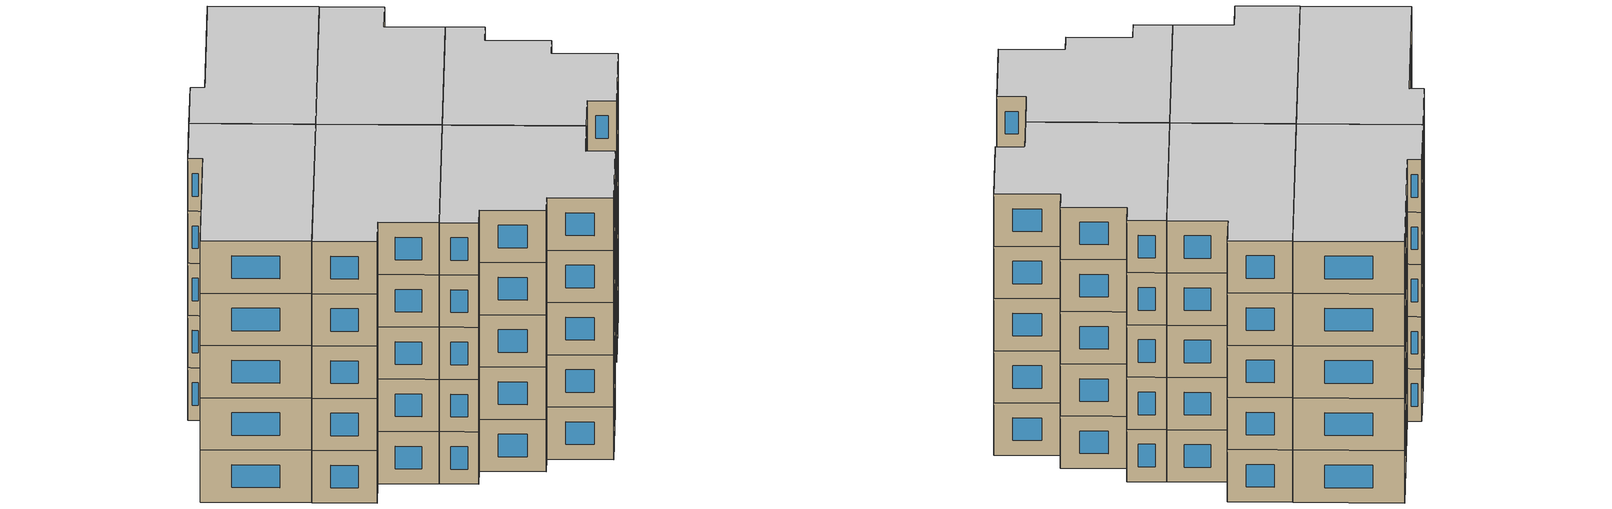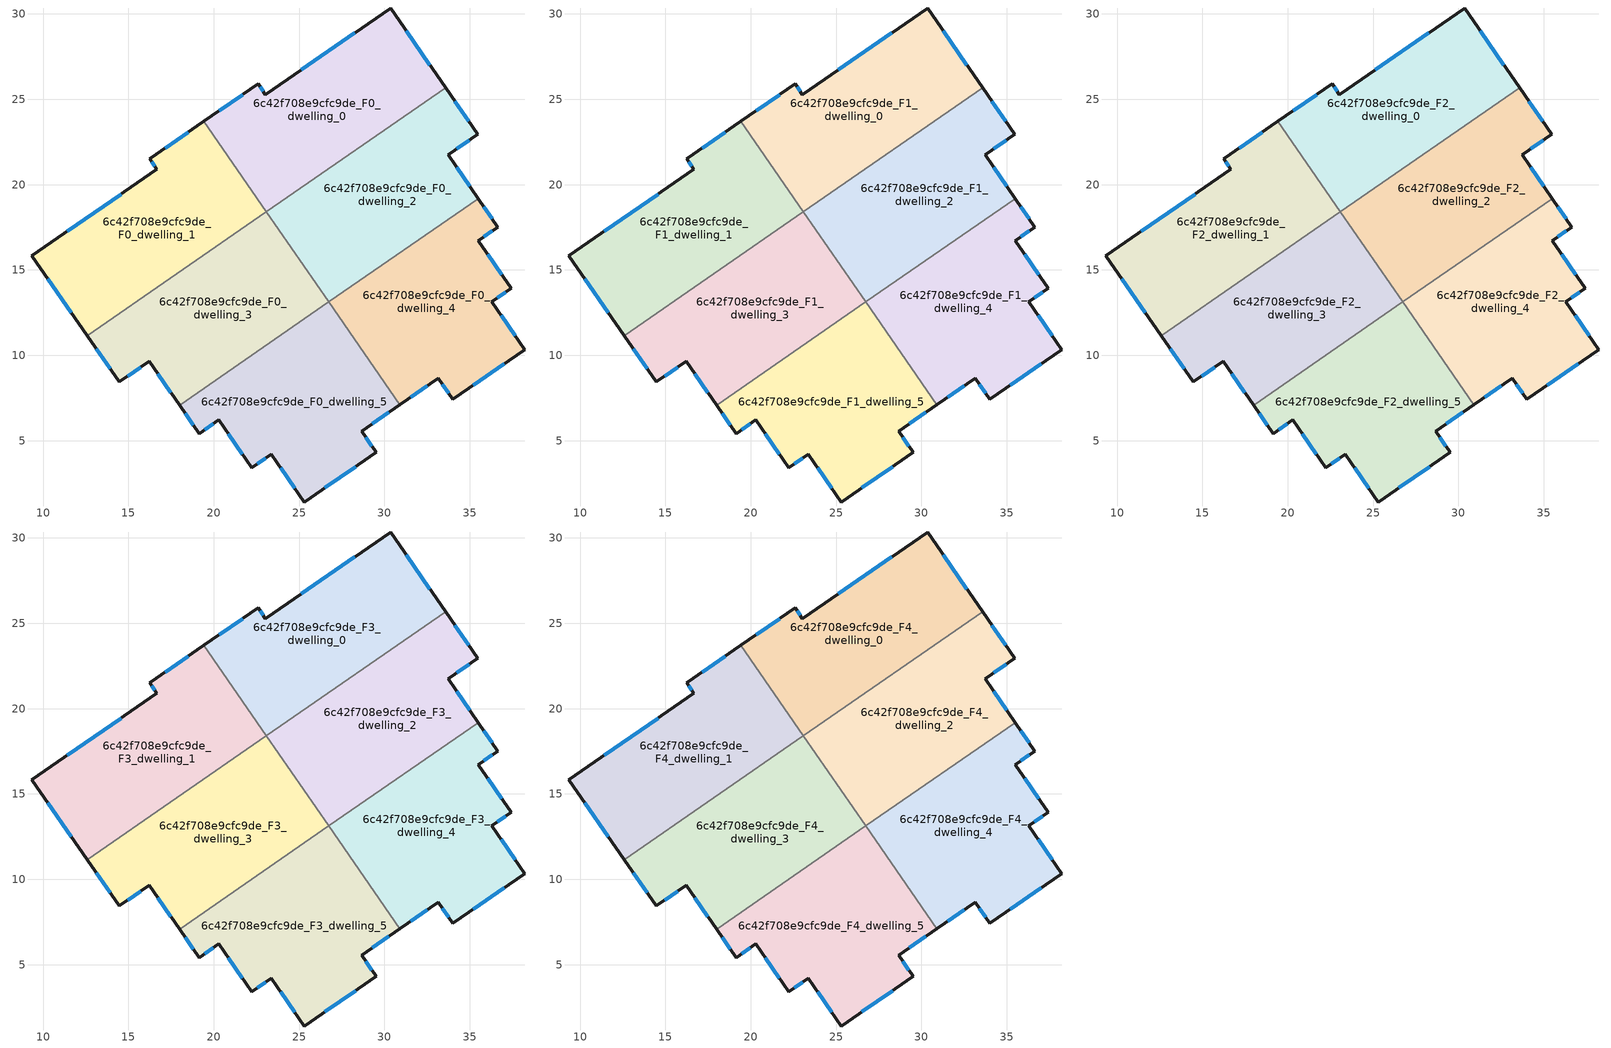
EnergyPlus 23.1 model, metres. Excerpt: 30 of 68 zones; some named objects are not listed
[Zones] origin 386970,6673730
6c42f708e9cfc9de_F0_dwelling_0
 floor ground (EU_floor_Construction): 30.35,30.34 33.59,25.67 23.08,18.41 19.42,23.7 22.59,25.89 23.02,25.28 z0
 wall outside (EU_wall_Construction): 33.59,25.67 30.35,30.34 23.02,25.28 22.59,25.89 19.42,23.7 z0:3
 wall to 6c42f708e9cfc9de_F0_dwelling_1 (EU_wall_Construction): 19.42,23.7 23.08,18.41 z0:3
 wall to 6c42f708e9cfc9de_F0_dwelling_2 (EU_wall_Construction): 23.09,18.42 33.59,25.67 z0:3
 window (EU_Window_Construction): 32.66,27 31.28,29.01 / 21.69,25.27 20.33,24.33 / 22.9,25.45 22.72,25.72 / 28.26,28.9 25.12,26.72 z0.86:2.14
6c42f708e9cfc9de_F0_dwelling_1
 floor ground (EU_floor_Construction): 19.42,23.7 23.08,18.41 12.59,11.16 9.34,15.82 16.67,20.89 16.24,21.51 z0
 wall outside (EU_wall_Construction): 19.42,23.7 16.24,21.51 16.67,20.89 9.34,15.82 12.59,11.16 z0:3
 wall to 6c42f708e9cfc9de_F0_dwelling_3 (EU_wall_Construction): 12.59,11.16 23.08,18.41 z0:3
 window (EU_Window_Construction): 14.58,19.44 11.43,17.27 / 16.37,21.33 16.55,21.07 / 18.52,23.08 17.15,22.13 / 10.27,14.49 11.66,12.49 z0.86:2.14
6c42f708e9cfc9de_F0_dwelling_2
 floor ground (EU_floor_Construction): 33.59,25.67 35.47,22.95 33.72,21.74 35.5,19.17 26.75,13.12 23.09,18.42 z0
 wall outside (EU_wall_Construction): 35.5,19.17 33.72,21.74 35.47,22.95 33.59,25.67 z0:3
 wall to 6c42f708e9cfc9de_F0_dwelling_4 (EU_wall_Construction): 26.75,13.12 35.5,19.17 z0:3
 wall to 6c42f708e9cfc9de_F0_dwelling_3 (EU_wall_Construction): 23.09,18.42 26.75,13.12 z0:3
 window (EU_Window_Construction): 34.22,22.09 34.97,22.6 / 34.99,19.91 34.23,21.01 / 34.93,23.72 34.12,24.89 z0.86:2.14
6c42f708e9cfc9de_F0_dwelling_3
 floor ground (EU_floor_Construction): 23.09,18.42 26.75,13.12 18,7.08 16.22,9.65 14.48,8.44 12.59,11.16 z0
 wall outside (EU_wall_Construction): 12.59,11.16 14.48,8.44 16.22,9.65 18,7.08 z0:3
 wall to 6c42f708e9cfc9de_F0_dwelling_5 (EU_wall_Construction): 18,7.08 26.75,13.12 z0:3
 window (EU_Window_Construction): 16.73,8.91 17.49,7.81 / 14.98,8.79 15.72,9.3 / 13.13,10.38 13.94,9.22 z0.86:2.14
6c42f708e9cfc9de_F0_dwelling_4
 floor ground (EU_floor_Construction): 36.64,17.51 35.49,16.72 37.42,13.92 36.29,13.13 38.22,10.34 34.01,7.43 33.16,8.66 30.91,7.11 26.75,13.12 35.5,19.17 z0
 wall outside (EU_wall_Construction): 30.91,7.11 33.16,8.66 34.01,7.43 38.22,10.34 36.29,13.13 37.42,13.92 35.49,16.72 36.64,17.51 35.5,19.17 z0:3
 wall to 6c42f708e9cfc9de_F0_dwelling_5 (EU_wall_Construction): 26.75,13.12 30.91,7.11 z0:3
 window (EU_Window_Construction): 36.61,13.36 37.1,13.7 / 37.67,11.14 36.84,12.34 / 35.21,8.26 37.02,9.51 / 33.4,8.31 33.76,7.78 / 31.55,7.55 32.51,8.22 / 36.32,17.99 35.83,18.7 / 35.82,16.95 36.32,17.29 / 36.87,14.72 36.05,15.92 z0.86:2.14
6c42f708e9cfc9de_F0_dwelling_5
 floor ground (EU_floor_Construction): 26.75,13.12 30.91,7.11 28.66,5.55 29.51,4.32 25.3,1.41 23.36,4.21 22.23,3.42 20.29,6.21 19.14,5.42 18,7.08 z0
 wall outside (EU_wall_Construction): 18,7.08 19.14,5.42 20.29,6.21 22.23,3.42 23.36,4.21 25.3,1.41 29.51,4.32 28.66,5.55 30.91,7.11 z0:3
 window (EU_Window_Construction): 26.5,2.24 28.31,3.49 / 23.92,3.41 24.74,2.21 / 22.55,3.64 23.04,3.98 / 20.85,5.42 21.67,4.22 / 19.47,5.65 19.96,5.99 / 18.32,6.6 18.81,5.89 / 29.3,6 30.26,6.66 / 29.27,4.67 28.9,5.2 z0.86:2.14
6c42f708e9cfc9de_F1_dwelling_0
 floor to 6c42f708e9cfc9de_F0_dwelling_0 (EU_floor_Construction): 30.35,30.34 33.59,25.67 23.08,18.41 19.42,23.7 22.59,25.89 23.02,25.28 z3
 wall outside (EU_wall_Construction): 33.59,25.67 30.35,30.34 23.02,25.28 22.59,25.89 19.42,23.7 z3:6
 wall to 6c42f708e9cfc9de_F1_dwelling_1 (EU_wall_Construction): 19.42,23.7 23.08,18.41 z3:6
 wall to 6c42f708e9cfc9de_F1_dwelling_2 (EU_wall_Construction): 23.09,18.42 33.59,25.67 z3:6
 window (EU_Window_Construction): 32.66,27 31.28,29.01 / 21.69,25.27 20.33,24.33 / 22.9,25.45 22.72,25.72 / 28.26,28.9 25.12,26.72 z3.86:5.14
6c42f708e9cfc9de_F1_dwelling_1
 floor to 6c42f708e9cfc9de_F0_dwelling_1 (EU_floor_Construction): 19.42,23.7 23.08,18.41 12.59,11.16 9.34,15.82 16.67,20.89 16.24,21.51 z3
 wall outside (EU_wall_Construction): 19.42,23.7 16.24,21.51 16.67,20.89 9.34,15.82 12.59,11.16 z3:6
 wall to 6c42f708e9cfc9de_F1_dwelling_3 (EU_wall_Construction): 12.59,11.16 23.08,18.41 z3:6
 window (EU_Window_Construction): 14.58,19.44 11.43,17.27 / 16.37,21.33 16.55,21.07 / 18.52,23.08 17.15,22.13 / 10.27,14.49 11.66,12.49 z3.86:5.14
6c42f708e9cfc9de_F1_dwelling_2
 floor to 6c42f708e9cfc9de_F0_dwelling_2 (EU_floor_Construction): 33.59,25.67 35.47,22.95 33.72,21.74 35.5,19.17 26.75,13.12 23.09,18.42 z3
 wall outside (EU_wall_Construction): 35.5,19.17 33.72,21.74 35.47,22.95 33.59,25.67 z3:6
 wall to 6c42f708e9cfc9de_F1_dwelling_4 (EU_wall_Construction): 26.75,13.12 35.5,19.17 z3:6
 wall to 6c42f708e9cfc9de_F1_dwelling_3 (EU_wall_Construction): 23.09,18.42 26.75,13.12 z3:6
 window (EU_Window_Construction): 34.22,22.09 34.97,22.6 / 34.99,19.91 34.23,21.01 / 34.93,23.72 34.12,24.89 z3.86:5.14
6c42f708e9cfc9de_F1_dwelling_3
 floor to 6c42f708e9cfc9de_F0_dwelling_3 (EU_floor_Construction): 23.09,18.42 26.75,13.12 18,7.08 16.22,9.65 14.48,8.44 12.59,11.16 z3
 wall outside (EU_wall_Construction): 12.59,11.16 14.48,8.44 16.22,9.65 18,7.08 z3:6
 wall to 6c42f708e9cfc9de_F1_dwelling_5 (EU_wall_Construction): 18,7.08 26.75,13.12 z3:6
 window (EU_Window_Construction): 16.73,8.91 17.49,7.81 / 14.98,8.79 15.72,9.3 / 13.13,10.38 13.94,9.22 z3.86:5.14
6c42f708e9cfc9de_F1_dwelling_4
 floor to 6c42f708e9cfc9de_F0_dwelling_4 (EU_floor_Construction): 36.64,17.51 35.49,16.72 37.42,13.92 36.29,13.13 38.22,10.34 34.01,7.43 33.16,8.66 30.91,7.11 26.75,13.12 35.5,19.17 z3
 wall outside (EU_wall_Construction): 30.91,7.11 33.16,8.66 34.01,7.43 38.22,10.34 36.29,13.13 37.42,13.92 35.49,16.72 36.64,17.51 35.5,19.17 z3:6
 wall to 6c42f708e9cfc9de_F1_dwelling_5 (EU_wall_Construction): 26.75,13.12 30.91,7.11 z3:6
 window (EU_Window_Construction): 36.61,13.36 37.1,13.7 / 37.67,11.14 36.84,12.34 / 35.21,8.26 37.02,9.51 / 33.4,8.31 33.76,7.78 / 31.55,7.55 32.51,8.22 / 36.32,17.99 35.83,18.7 / 35.82,16.95 36.32,17.29 / 36.87,14.72 36.05,15.92 z3.86:5.14
6c42f708e9cfc9de_F1_dwelling_5
 floor to 6c42f708e9cfc9de_F0_dwelling_5 (EU_floor_Construction): 26.75,13.12 30.91,7.11 28.66,5.55 29.51,4.32 25.3,1.41 23.36,4.21 22.23,3.42 20.29,6.21 19.14,5.42 18,7.08 z3
 wall outside (EU_wall_Construction): 18,7.08 19.14,5.42 20.29,6.21 22.23,3.42 23.36,4.21 25.3,1.41 29.51,4.32 28.66,5.55 30.91,7.11 z3:6
 window (EU_Window_Construction): 26.5,2.24 28.31,3.49 / 23.92,3.41 24.74,2.21 / 22.55,3.64 23.04,3.98 / 20.85,5.42 21.67,4.22 / 19.47,5.65 19.96,5.99 / 18.32,6.6 18.81,5.89 / 29.3,6 30.26,6.66 / 29.27,4.67 28.9,5.2 z3.86:5.14
6c42f708e9cfc9de_F2_dwelling_0
 floor to 6c42f708e9cfc9de_F1_dwelling_0 (EU_floor_Construction): 30.35,30.34 33.59,25.67 23.08,18.41 19.42,23.7 22.59,25.89 23.02,25.28 z6
 wall outside (EU_wall_Construction): 33.59,25.67 30.35,30.34 23.02,25.28 22.59,25.89 19.42,23.7 z6:9
 wall to 6c42f708e9cfc9de_F2_dwelling_1 (EU_wall_Construction): 19.42,23.7 23.08,18.41 z6:9
 wall to 6c42f708e9cfc9de_F2_dwelling_2 (EU_wall_Construction): 23.09,18.42 33.59,25.67 z6:9
 window (EU_Window_Construction): 32.66,27 31.28,29.01 / 21.69,25.27 20.33,24.33 / 22.9,25.45 22.72,25.72 / 28.26,28.9 25.12,26.72 z6.86:8.14
6c42f708e9cfc9de_F2_dwelling_1
 floor to 6c42f708e9cfc9de_F1_dwelling_1 (EU_floor_Construction): 19.42,23.7 23.08,18.41 12.59,11.16 9.34,15.82 16.67,20.89 16.24,21.51 z6
 wall outside (EU_wall_Construction): 19.42,23.7 16.24,21.51 16.67,20.89 9.34,15.82 12.59,11.16 z6:9
 wall to 6c42f708e9cfc9de_F2_dwelling_3 (EU_wall_Construction): 12.59,11.16 23.08,18.41 z6:9
 window (EU_Window_Construction): 14.58,19.44 11.43,17.27 / 16.37,21.33 16.55,21.07 / 18.52,23.08 17.15,22.13 / 10.27,14.49 11.66,12.49 z6.86:8.14
6c42f708e9cfc9de_F2_dwelling_2
 floor to 6c42f708e9cfc9de_F1_dwelling_2 (EU_floor_Construction): 33.59,25.67 35.47,22.95 33.72,21.74 35.5,19.17 26.75,13.12 23.09,18.42 z6
 wall outside (EU_wall_Construction): 35.5,19.17 33.72,21.74 35.47,22.95 33.59,25.67 z6:9
 wall to 6c42f708e9cfc9de_F2_dwelling_4 (EU_wall_Construction): 26.75,13.12 35.5,19.17 z6:9
 wall to 6c42f708e9cfc9de_F2_dwelling_3 (EU_wall_Construction): 23.09,18.42 26.75,13.12 z6:9
 window (EU_Window_Construction): 34.22,22.09 34.97,22.6 / 34.99,19.91 34.23,21.01 / 34.93,23.72 34.12,24.89 z6.86:8.14
6c42f708e9cfc9de_F2_dwelling_3
 floor to 6c42f708e9cfc9de_F1_dwelling_3 (EU_floor_Construction): 23.09,18.42 26.75,13.12 18,7.08 16.22,9.65 14.48,8.44 12.59,11.16 z6
 wall outside (EU_wall_Construction): 12.59,11.16 14.48,8.44 16.22,9.65 18,7.08 z6:9
 wall to 6c42f708e9cfc9de_F2_dwelling_5 (EU_wall_Construction): 18,7.08 26.75,13.12 z6:9
 window (EU_Window_Construction): 16.73,8.91 17.49,7.81 / 14.98,8.79 15.72,9.3 / 13.13,10.38 13.94,9.22 z6.86:8.14
6c42f708e9cfc9de_F2_dwelling_4
 floor to 6c42f708e9cfc9de_F1_dwelling_4 (EU_floor_Construction): 36.64,17.51 35.49,16.72 37.42,13.92 36.29,13.13 38.22,10.34 34.01,7.43 33.16,8.66 30.91,7.11 26.75,13.12 35.5,19.17 z6
 wall outside (EU_wall_Construction): 30.91,7.11 33.16,8.66 34.01,7.43 38.22,10.34 36.29,13.13 37.42,13.92 35.49,16.72 36.64,17.51 35.5,19.17 z6:9
 wall to 6c42f708e9cfc9de_F2_dwelling_5 (EU_wall_Construction): 26.75,13.12 30.91,7.11 z6:9
 window (EU_Window_Construction): 36.61,13.36 37.1,13.7 / 37.67,11.14 36.84,12.34 / 35.21,8.26 37.02,9.51 / 33.4,8.31 33.76,7.78 / 31.55,7.55 32.51,8.22 / 36.32,17.99 35.83,18.7 / 35.82,16.95 36.32,17.29 / 36.87,14.72 36.05,15.92 z6.86:8.14
6c42f708e9cfc9de_F2_dwelling_5
 floor to 6c42f708e9cfc9de_F1_dwelling_5 (EU_floor_Construction): 26.75,13.12 30.91,7.11 28.66,5.55 29.51,4.32 25.3,1.41 23.36,4.21 22.23,3.42 20.29,6.21 19.14,5.42 18,7.08 z6
 wall outside (EU_wall_Construction): 18,7.08 19.14,5.42 20.29,6.21 22.23,3.42 23.36,4.21 25.3,1.41 29.51,4.32 28.66,5.55 30.91,7.11 z6:9
 window (EU_Window_Construction): 26.5,2.24 28.31,3.49 / 23.92,3.41 24.74,2.21 / 22.55,3.64 23.04,3.98 / 20.85,5.42 21.67,4.22 / 19.47,5.65 19.96,5.99 / 18.32,6.6 18.81,5.89 / 29.3,6 30.26,6.66 / 29.27,4.67 28.9,5.2 z6.86:8.14
6c42f708e9cfc9de_F3_dwelling_0
 floor to 6c42f708e9cfc9de_F2_dwelling_0 (EU_floor_Construction): 30.35,30.34 33.59,25.67 23.08,18.41 19.42,23.7 22.59,25.89 23.02,25.28 z9
 wall outside (EU_wall_Construction): 33.59,25.67 30.35,30.34 23.02,25.28 22.59,25.89 19.42,23.7 z9:12
 wall to 6c42f708e9cfc9de_F3_dwelling_1 (EU_wall_Construction): 19.42,23.7 23.08,18.41 z9:12
 wall to 6c42f708e9cfc9de_F3_dwelling_2 (EU_wall_Construction): 23.09,18.42 33.59,25.67 z9:12
 window (EU_Window_Construction): 32.66,27 31.28,29.01 / 21.69,25.27 20.33,24.33 / 22.9,25.45 22.72,25.72 / 28.26,28.9 25.12,26.72 z9.86:11.14
6c42f708e9cfc9de_F3_dwelling_1
 floor to 6c42f708e9cfc9de_F2_dwelling_1 (EU_floor_Construction): 19.42,23.7 23.08,18.41 12.59,11.16 9.34,15.82 16.67,20.89 16.24,21.51 z9
 wall outside (EU_wall_Construction): 19.42,23.7 16.24,21.51 16.67,20.89 9.34,15.82 12.59,11.16 z9:12
 wall to 6c42f708e9cfc9de_F3_dwelling_3 (EU_wall_Construction): 12.59,11.16 23.08,18.41 z9:12
 window (EU_Window_Construction): 14.58,19.44 11.43,17.27 / 16.37,21.33 16.55,21.07 / 18.52,23.08 17.15,22.13 / 10.27,14.49 11.66,12.49 z9.86:11.14
6c42f708e9cfc9de_F3_dwelling_2
 floor to 6c42f708e9cfc9de_F2_dwelling_2 (EU_floor_Construction): 33.59,25.67 35.47,22.95 33.72,21.74 35.5,19.17 26.75,13.12 23.09,18.42 z9
 wall outside (EU_wall_Construction): 35.5,19.17 33.72,21.74 35.47,22.95 33.59,25.67 z9:12
 wall to 6c42f708e9cfc9de_F3_dwelling_4 (EU_wall_Construction): 26.75,13.12 35.5,19.17 z9:12
 wall to 6c42f708e9cfc9de_F3_dwelling_3 (EU_wall_Construction): 23.09,18.42 26.75,13.12 z9:12
 window (EU_Window_Construction): 34.22,22.09 34.97,22.6 / 34.99,19.91 34.23,21.01 / 34.93,23.72 34.12,24.89 z9.86:11.14
6c42f708e9cfc9de_F3_dwelling_3
 floor to 6c42f708e9cfc9de_F2_dwelling_3 (EU_floor_Construction): 23.09,18.42 26.75,13.12 18,7.08 16.22,9.65 14.48,8.44 12.59,11.16 z9
 wall outside (EU_wall_Construction): 12.59,11.16 14.48,8.44 16.22,9.65 18,7.08 z9:12
 wall to 6c42f708e9cfc9de_F3_dwelling_5 (EU_wall_Construction): 18,7.08 26.75,13.12 z9:12
 window (EU_Window_Construction): 16.73,8.91 17.49,7.81 / 14.98,8.79 15.72,9.3 / 13.13,10.38 13.94,9.22 z9.86:11.14
6c42f708e9cfc9de_F3_dwelling_4
 floor to 6c42f708e9cfc9de_F2_dwelling_4 (EU_floor_Construction): 36.64,17.51 35.49,16.72 37.42,13.92 36.29,13.13 38.22,10.34 34.01,7.43 33.16,8.66 30.91,7.11 26.75,13.12 35.5,19.17 z9
 wall outside (EU_wall_Construction): 30.91,7.11 33.16,8.66 34.01,7.43 38.22,10.34 36.29,13.13 37.42,13.92 35.49,16.72 36.64,17.51 35.5,19.17 z9:12
 wall to 6c42f708e9cfc9de_F3_dwelling_5 (EU_wall_Construction): 26.75,13.12 30.91,7.11 z9:12
 window (EU_Window_Construction): 36.61,13.36 37.1,13.7 / 37.67,11.14 36.84,12.34 / 35.21,8.26 37.02,9.51 / 33.4,8.31 33.76,7.78 / 31.55,7.55 32.51,8.22 / 36.32,17.99 35.83,18.7 / 35.82,16.95 36.32,17.29 / 36.87,14.72 36.05,15.92 z9.86:11.14
6c42f708e9cfc9de_F3_dwelling_5
 floor to 6c42f708e9cfc9de_F2_dwelling_5 (EU_floor_Construction): 26.75,13.12 30.91,7.11 28.66,5.55 29.51,4.32 25.3,1.41 23.36,4.21 22.23,3.42 20.29,6.21 19.14,5.42 18,7.08 z9
 wall outside (EU_wall_Construction): 18,7.08 19.14,5.42 20.29,6.21 22.23,3.42 23.36,4.21 25.3,1.41 29.51,4.32 28.66,5.55 30.91,7.11 z9:12
 window (EU_Window_Construction): 26.5,2.24 28.31,3.49 / 23.92,3.41 24.74,2.21 / 22.55,3.64 23.04,3.98 / 20.85,5.42 21.67,4.22 / 19.47,5.65 19.96,5.99 / 18.32,6.6 18.81,5.89 / 29.3,6 30.26,6.66 / 29.27,4.67 28.9,5.2 z9.86:11.14
6c42f708e9cfc9de_F4_dwelling_0
 floor to 6c42f708e9cfc9de_F3_dwelling_0 (EU_floor_Construction): 30.35,30.34 33.59,25.67 23.08,18.41 19.42,23.7 22.59,25.89 23.02,25.28 z12
 wall outside (EU_wall_Construction): 33.59,25.67 30.35,30.34 23.02,25.28 22.59,25.89 19.42,23.7 z12:15
 wall to 6c42f708e9cfc9de_F4_dwelling_1 (EU_wall_Construction): 19.42,23.7 23.08,18.41 z12:15
 wall to 6c42f708e9cfc9de_F4_dwelling_2 (EU_wall_Construction): 23.09,18.42 33.59,25.67 z12:15
 window (EU_Window_Construction): 32.66,27 31.28,29.01 / 21.69,25.27 20.33,24.33 / 22.9,25.45 22.72,25.72 / 28.26,28.9 25.12,26.72 z12.86:14.14
 ceiling to 6c42f708e9cfc9de_F5_dwelling_0 (EU_floor_Construction): 33.59,25.67 30.35,30.34 23.02,25.28 22.59,25.89 19.42,23.7 23.08,18.41 z15
6c42f708e9cfc9de_F4_dwelling_1
 floor to 6c42f708e9cfc9de_F3_dwelling_1 (EU_floor_Construction): 19.42,23.7 23.08,18.41 12.59,11.16 9.34,15.82 16.67,20.89 16.24,21.51 z12
 wall outside (EU_wall_Construction): 19.42,23.7 16.24,21.51 16.67,20.89 9.34,15.82 12.59,11.16 z12:15
 wall to 6c42f708e9cfc9de_F4_dwelling_3 (EU_wall_Construction): 12.59,11.16 23.08,18.41 z12:15
 window (EU_Window_Construction): 14.58,19.44 11.43,17.27 / 16.37,21.33 16.55,21.07 / 18.52,23.08 17.15,22.13 / 10.27,14.49 11.66,12.49 z12.86:14.14
 ceiling to 6c42f708e9cfc9de_F5_dwelling_1 (EU_floor_Construction): 23.08,18.41 19.42,23.7 16.24,21.51 16.67,20.89 9.34,15.82 12.59,11.16 z15
6c42f708e9cfc9de_F4_dwelling_2
 floor to 6c42f708e9cfc9de_F3_dwelling_2 (EU_floor_Construction): 33.59,25.67 35.47,22.95 33.72,21.74 35.5,19.17 26.75,13.12 23.09,18.42 z12
 wall outside (EU_wall_Construction): 35.5,19.17 33.72,21.74 35.47,22.95 33.59,25.67 z12:15
 wall to 6c42f708e9cfc9de_F4_dwelling_4 (EU_wall_Construction): 26.75,13.12 35.5,19.17 z12:15
 wall to 6c42f708e9cfc9de_F4_dwelling_3 (EU_wall_Construction): 23.09,18.42 26.75,13.12 z12:15
 window (EU_Window_Construction): 34.22,22.09 34.97,22.6 / 34.99,19.91 34.23,21.01 / 34.93,23.72 34.12,24.89 z12.86:14.14
 ceiling to 6c42f708e9cfc9de_F5_dwelling_2 (EU_floor_Construction): 35.5,19.17 33.72,21.74 35.47,22.95 33.59,25.67 23.09,18.42 26.75,13.12 z15
6c42f708e9cfc9de_F4_dwelling_3
 floor to 6c42f708e9cfc9de_F3_dwelling_3 (EU_floor_Construction): 23.09,18.42 26.75,13.12 18,7.08 16.22,9.65 14.48,8.44 12.59,11.16 z12
 wall outside (EU_wall_Construction): 12.59,11.16 14.48,8.44 16.22,9.65 18,7.08 z12:15
 wall to 6c42f708e9cfc9de_F4_dwelling_5 (EU_wall_Construction): 18,7.08 26.75,13.12 z12:15
 window (EU_Window_Construction): 16.73,8.91 17.49,7.81 / 14.98,8.79 15.72,9.3 / 13.13,10.38 13.94,9.22 z12.86:14.14
 ceiling to 6c42f708e9cfc9de_F5_dwelling_3 (EU_floor_Construction): 26.75,13.12 23.09,18.42 12.59,11.16 14.48,8.44 16.22,9.65 18,7.08 z15
6c42f708e9cfc9de_F4_dwelling_4
 floor to 6c42f708e9cfc9de_F3_dwelling_4 (EU_floor_Construction): 36.64,17.51 35.49,16.72 37.42,13.92 36.29,13.13 38.22,10.34 34.01,7.43 33.16,8.66 30.91,7.11 26.75,13.12 35.5,19.17 z12
 wall outside (EU_wall_Construction): 30.91,7.11 33.16,8.66 34.01,7.43 38.22,10.34 36.29,13.13 37.42,13.92 35.49,16.72 36.64,17.51 35.5,19.17 z12:15
 wall to 6c42f708e9cfc9de_F4_dwelling_5 (EU_wall_Construction): 26.75,13.12 30.91,7.11 z12:15
 window (EU_Window_Construction): 36.61,13.36 37.1,13.7 / 37.67,11.14 36.84,12.34 / 35.21,8.26 37.02,9.51 / 33.4,8.31 33.76,7.78 / 31.55,7.55 32.51,8.22 / 36.32,17.99 35.83,18.7 / 35.82,16.95 36.32,17.29 / 36.87,14.72 36.05,15.92 z12.86:14.14
 ceiling to 6c42f708e9cfc9de_F5_dwelling_4 (EU_floor_Construction): 38.22,10.34 36.29,13.13 37.42,13.92 35.49,16.72 36.64,17.51 35.5,19.17 26.75,13.12 30.91,7.11 33.16,8.66 34.01,7.43 z15
6c42f708e9cfc9de_F4_dwelling_5
 floor to 6c42f708e9cfc9de_F3_dwelling_5 (EU_floor_Construction): 26.75,13.12 30.91,7.11 28.66,5.55 29.51,4.32 25.3,1.41 23.36,4.21 22.23,3.42 20.29,6.21 19.14,5.42 18,7.08 z12
 wall outside (EU_wall_Construction): 18,7.08 19.14,5.42 20.29,6.21 22.23,3.42 23.36,4.21 25.3,1.41 29.51,4.32 28.66,5.55 30.91,7.11 z12:15
 window (EU_Window_Construction): 26.5,2.24 28.31,3.49 / 23.92,3.41 24.74,2.21 / 22.55,3.64 23.04,3.98 / 20.85,5.42 21.67,4.22 / 19.47,5.65 19.96,5.99 / 18.32,6.6 18.81,5.89 / 29.3,6 30.26,6.66 / 29.27,4.67 28.9,5.2 z12.86:14.14
 ceiling to 6c42f708e9cfc9de_F5_dwelling_5 (EU_floor_Construction): 29.51,4.32 28.66,5.55 30.91,7.11 26.75,13.12 18,7.08 19.14,5.42 20.29,6.21 22.23,3.42 23.36,4.21 25.3,1.41 z15
[Building]
EU S2 Campaign: North Axis=0; Terrain=City; Solar Distribution=FullExterior
[Site:Location]
Helsinki-Vantaa.AP: Latitude=60.317; Longitude=24.963; Time Zone=2; Elevation=54.6
[SizingPeriod:WeatherFileDays]
AnnualSizingPeriod: Begin Month=1; Begin Day of Month=1; End Month=12; End Day of Month=31; Day of Week for Start Day=Monday; Use Weather File Daylight Saving Period=No; Use Weather File Rain and Snow Indicators=No
[MATERIAL]
EU_InternalMass_Material: Roughness=MediumRough; Thickness=0.1; Conductivity=1; Density=1800; Specific Heat=900; Thermal Absorptance=0.9; Solar Absorptance=0.7; Visible Absorptance=0.7
[MATERIAL:NOMASS] Roughness=MediumRough; Thermal Absorptance=0.9; Solar Absorptance=0.7; Visible Absorptance=0.7
Name | Thermal Resistance
EU_wall_NoMass | 2.6932
EU_floor_NoMass | 2.22482
[WINDOWMATERIAL:SIMPLEGLAZINGSYSTEM]
EU_Window_SimpleGlazing: UFactor=2.14966; Solar Heat Gain Coefficient=0.7; Visible Transmittance=0.7
[CONSTRUCTION]
EU_wall_Construction: EU_wall_NoMass
EU_floor_Construction: EU_floor_NoMass
EU_Window_Construction: EU_Window_SimpleGlazing
EU_InternalMass_Construction: EU_InternalMass_Material
[ZONE] Type=1; Multiplier=1; Ceiling Height=autocalculate; Floor Area=autocalculate; Part of Total Floor Area=Yes
Name | Volume
6c42f708e9cfc9de_F0_dwelling_0; 6c42f708e9cfc9de_F1_dwelling_0; 6c42f708e9cfc9de_F2_dwelling_0; 6c42f708e9cfc9de_F3_dwelling_0; 6c42f708e9cfc9de_F4_dwelling_0 | 226.335
6c42f708e9cfc9de_F0_dwelling_1; 6c42f708e9cfc9de_F1_dwelling_1; 6c42f708e9cfc9de_F2_dwelling_1; 6c42f708e9cfc9de_F3_dwelling_1; 6c42f708e9cfc9de_F4_dwelling_1 | 226.349
6c42f708e9cfc9de_F0_dwelling_2; 6c42f708e9cfc9de_F1_dwelling_2; 6c42f708e9cfc9de_F2_dwelling_2; 6c42f708e9cfc9de_F3_dwelling_2; 6c42f708e9cfc9de_F4_dwelling_2 | 226.321
6c42f708e9cfc9de_F0_dwelling_3; 6c42f708e9cfc9de_F1_dwelling_3; 6c42f708e9cfc9de_F2_dwelling_3; 6c42f708e9cfc9de_F3_dwelling_3; 6c42f708e9cfc9de_F4_dwelling_3 | 226.33
6c42f708e9cfc9de_F0_dwelling_4; 6c42f708e9cfc9de_F1_dwelling_4; 6c42f708e9cfc9de_F2_dwelling_4; 6c42f708e9cfc9de_F3_dwelling_4; 6c42f708e9cfc9de_F4_dwelling_4 | 226.334
6c42f708e9cfc9de_F0_dwelling_5; 6c42f708e9cfc9de_F1_dwelling_5; 6c42f708e9cfc9de_F2_dwelling_5; 6c42f708e9cfc9de_F3_dwelling_5; 6c42f708e9cfc9de_F4_dwelling_5 | 226.329
[INTERNALMASS] Construction=EU_InternalMass_Construction
Name | Zone or ZoneList | Surface Area
6c42f708e9cfc9de_F0_dwelling_0_EU_InternalMass | 6c42f708e9cfc9de_F0_dwelling_0 | 75.4448
6c42f708e9cfc9de_F0_dwelling_1_EU_InternalMass | 6c42f708e9cfc9de_F0_dwelling_1 | 75.4495
6c42f708e9cfc9de_F0_dwelling_2_EU_InternalMass | 6c42f708e9cfc9de_F0_dwelling_2 | 75.4399
6c42f708e9cfc9de_F0_dwelling_3_EU_InternalMass | 6c42f708e9cfc9de_F0_dwelling_3 | 75.4437
6c42f708e9cfc9de_F0_dwelling_4_EU_InternalMass | 6c42f708e9cfc9de_F0_dwelling_4 | 75.4388
6c42f708e9cfc9de_F0_dwelling_5_EU_InternalMass | 6c42f708e9cfc9de_F0_dwelling_5 | 75.4428
6c42f708e9cfc9de_F1_dwelling_0_EU_InternalMass | 6c42f708e9cfc9de_F1_dwelling_0 | 75.4448
6c42f708e9cfc9de_F1_dwelling_1_EU_InternalMass | 6c42f708e9cfc9de_F1_dwelling_1 | 75.4495
6c42f708e9cfc9de_F1_dwelling_2_EU_InternalMass | 6c42f708e9cfc9de_F1_dwelling_2 | 75.4399
6c42f708e9cfc9de_F1_dwelling_3_EU_InternalMass | 6c42f708e9cfc9de_F1_dwelling_3 | 75.4437
6c42f708e9cfc9de_F1_dwelling_4_EU_InternalMass | 6c42f708e9cfc9de_F1_dwelling_4 | 75.4388
6c42f708e9cfc9de_F1_dwelling_5_EU_InternalMass | 6c42f708e9cfc9de_F1_dwelling_5 | 75.4428
6c42f708e9cfc9de_F2_dwelling_0_EU_InternalMass | 6c42f708e9cfc9de_F2_dwelling_0 | 75.4448
6c42f708e9cfc9de_F2_dwelling_1_EU_InternalMass | 6c42f708e9cfc9de_F2_dwelling_1 | 75.4495
6c42f708e9cfc9de_F2_dwelling_2_EU_InternalMass | 6c42f708e9cfc9de_F2_dwelling_2 | 75.4399
6c42f708e9cfc9de_F2_dwelling_3_EU_InternalMass | 6c42f708e9cfc9de_F2_dwelling_3 | 75.4437
6c42f708e9cfc9de_F2_dwelling_4_EU_InternalMass | 6c42f708e9cfc9de_F2_dwelling_4 | 75.4388
6c42f708e9cfc9de_F2_dwelling_5_EU_InternalMass | 6c42f708e9cfc9de_F2_dwelling_5 | 75.4428
6c42f708e9cfc9de_F3_dwelling_0_EU_InternalMass | 6c42f708e9cfc9de_F3_dwelling_0 | 75.4448
6c42f708e9cfc9de_F3_dwelling_1_EU_InternalMass | 6c42f708e9cfc9de_F3_dwelling_1 | 75.4495
6c42f708e9cfc9de_F3_dwelling_2_EU_InternalMass | 6c42f708e9cfc9de_F3_dwelling_2 | 75.4399
6c42f708e9cfc9de_F3_dwelling_3_EU_InternalMass | 6c42f708e9cfc9de_F3_dwelling_3 | 75.4437
6c42f708e9cfc9de_F3_dwelling_4_EU_InternalMass | 6c42f708e9cfc9de_F3_dwelling_4 | 75.4388
6c42f708e9cfc9de_F3_dwelling_5_EU_InternalMass | 6c42f708e9cfc9de_F3_dwelling_5 | 75.4428
6c42f708e9cfc9de_F4_dwelling_0_EU_InternalMass | 6c42f708e9cfc9de_F4_dwelling_0 | 75.4448
6c42f708e9cfc9de_F4_dwelling_1_EU_InternalMass | 6c42f708e9cfc9de_F4_dwelling_1 | 75.4495
6c42f708e9cfc9de_F4_dwelling_2_EU_InternalMass | 6c42f708e9cfc9de_F4_dwelling_2 | 75.4399
6c42f708e9cfc9de_F4_dwelling_3_EU_InternalMass | 6c42f708e9cfc9de_F4_dwelling_3 | 75.4437
6c42f708e9cfc9de_F4_dwelling_4_EU_InternalMass | 6c42f708e9cfc9de_F4_dwelling_4 | 75.4388
6c42f708e9cfc9de_F4_dwelling_5_EU_InternalMass | 6c42f708e9cfc9de_F4_dwelling_5 | 75.4428
[OTHEREQUIPMENT] Fuel Type=Electricity; Design Level Calculation Method=Watts/Area; Power per Zone Floor Area=1; Fraction Latent=0; Fraction Radiant=0; Fraction Lost=0; Carbon Dioxide Generation Rate=0; EndUse Subcategory=EU_Step8_InternalGains
Name | Zone or ZoneList or Space or SpaceList | Schedule
EU_Step8_InternalGain_6c42f708e9cfc9de_F0_dwelling_0_f000 | 6c42f708e9cfc9de_F0_dwelling_0 | EU_Step8_GainSchedule_6c42f708e9cfc9de_F0_dwelling_0_f000
EU_Step8_InternalGain_6c42f708e9cfc9de_F0_dwelling_1_f000 | 6c42f708e9cfc9de_F0_dwelling_1 | EU_Step8_GainSchedule_6c42f708e9cfc9de_F0_dwelling_1_f000
EU_Step8_InternalGain_6c42f708e9cfc9de_F0_dwelling_2_f000 | 6c42f708e9cfc9de_F0_dwelling_2 | EU_Step8_GainSchedule_6c42f708e9cfc9de_F0_dwelling_2_f000
EU_Step8_InternalGain_6c42f708e9cfc9de_F0_dwelling_3_f000 | 6c42f708e9cfc9de_F0_dwelling_3 | EU_Step8_GainSchedule_6c42f708e9cfc9de_F0_dwelling_3_f000
EU_Step8_InternalGain_6c42f708e9cfc9de_F0_dwelling_4_f000 | 6c42f708e9cfc9de_F0_dwelling_4 | EU_Step8_GainSchedule_6c42f708e9cfc9de_F0_dwelling_4_f000
EU_Step8_InternalGain_6c42f708e9cfc9de_F0_dwelling_5_f000 | 6c42f708e9cfc9de_F0_dwelling_5 | EU_Step8_GainSchedule_6c42f708e9cfc9de_F0_dwelling_5_f000
EU_Step8_InternalGain_6c42f708e9cfc9de_F1_dwelling_0_f000 | 6c42f708e9cfc9de_F1_dwelling_0 | EU_Step8_GainSchedule_6c42f708e9cfc9de_F1_dwelling_0_f000
EU_Step8_InternalGain_6c42f708e9cfc9de_F1_dwelling_1_f000 | 6c42f708e9cfc9de_F1_dwelling_1 | EU_Step8_GainSchedule_6c42f708e9cfc9de_F1_dwelling_1_f000
EU_Step8_InternalGain_6c42f708e9cfc9de_F1_dwelling_2_f000 | 6c42f708e9cfc9de_F1_dwelling_2 | EU_Step8_GainSchedule_6c42f708e9cfc9de_F1_dwelling_2_f000
EU_Step8_InternalGain_6c42f708e9cfc9de_F1_dwelling_3_f000 | 6c42f708e9cfc9de_F1_dwelling_3 | EU_Step8_GainSchedule_6c42f708e9cfc9de_F1_dwelling_3_f000
EU_Step8_InternalGain_6c42f708e9cfc9de_F1_dwelling_4_f000 | 6c42f708e9cfc9de_F1_dwelling_4 | EU_Step8_GainSchedule_6c42f708e9cfc9de_F1_dwelling_4_f000
EU_Step8_InternalGain_6c42f708e9cfc9de_F1_dwelling_5_f000 | 6c42f708e9cfc9de_F1_dwelling_5 | EU_Step8_GainSchedule_6c42f708e9cfc9de_F1_dwelling_5_f000
EU_Step8_InternalGain_6c42f708e9cfc9de_F2_dwelling_0_f000 | 6c42f708e9cfc9de_F2_dwelling_0 | EU_Step8_GainSchedule_6c42f708e9cfc9de_F2_dwelling_0_f000
EU_Step8_InternalGain_6c42f708e9cfc9de_F2_dwelling_1_f000 | 6c42f708e9cfc9de_F2_dwelling_1 | EU_Step8_GainSchedule_6c42f708e9cfc9de_F2_dwelling_1_f000
EU_Step8_InternalGain_6c42f708e9cfc9de_F2_dwelling_2_f000 | 6c42f708e9cfc9de_F2_dwelling_2 | EU_Step8_GainSchedule_6c42f708e9cfc9de_F2_dwelling_2_f000
EU_Step8_InternalGain_6c42f708e9cfc9de_F2_dwelling_3_f000 | 6c42f708e9cfc9de_F2_dwelling_3 | EU_Step8_GainSchedule_6c42f708e9cfc9de_F2_dwelling_3_f000
EU_Step8_InternalGain_6c42f708e9cfc9de_F2_dwelling_4_f000 | 6c42f708e9cfc9de_F2_dwelling_4 | EU_Step8_GainSchedule_6c42f708e9cfc9de_F2_dwelling_4_f000
EU_Step8_InternalGain_6c42f708e9cfc9de_F2_dwelling_5_f000 | 6c42f708e9cfc9de_F2_dwelling_5 | EU_Step8_GainSchedule_6c42f708e9cfc9de_F2_dwelling_5_f000
EU_Step8_InternalGain_6c42f708e9cfc9de_F3_dwelling_0_f000 | 6c42f708e9cfc9de_F3_dwelling_0 | EU_Step8_GainSchedule_6c42f708e9cfc9de_F3_dwelling_0_f000
EU_Step8_InternalGain_6c42f708e9cfc9de_F3_dwelling_1_f000 | 6c42f708e9cfc9de_F3_dwelling_1 | EU_Step8_GainSchedule_6c42f708e9cfc9de_F3_dwelling_1_f000
EU_Step8_InternalGain_6c42f708e9cfc9de_F3_dwelling_2_f000 | 6c42f708e9cfc9de_F3_dwelling_2 | EU_Step8_GainSchedule_6c42f708e9cfc9de_F3_dwelling_2_f000
EU_Step8_InternalGain_6c42f708e9cfc9de_F3_dwelling_3_f000 | 6c42f708e9cfc9de_F3_dwelling_3 | EU_Step8_GainSchedule_6c42f708e9cfc9de_F3_dwelling_3_f000
EU_Step8_InternalGain_6c42f708e9cfc9de_F3_dwelling_4_f000 | 6c42f708e9cfc9de_F3_dwelling_4 | EU_Step8_GainSchedule_6c42f708e9cfc9de_F3_dwelling_4_f000
EU_Step8_InternalGain_6c42f708e9cfc9de_F3_dwelling_5_f000 | 6c42f708e9cfc9de_F3_dwelling_5 | EU_Step8_GainSchedule_6c42f708e9cfc9de_F3_dwelling_5_f000
EU_Step8_InternalGain_6c42f708e9cfc9de_F4_dwelling_0_f000 | 6c42f708e9cfc9de_F4_dwelling_0 | EU_Step8_GainSchedule_6c42f708e9cfc9de_F4_dwelling_0_f000
EU_Step8_InternalGain_6c42f708e9cfc9de_F4_dwelling_1_f000 | 6c42f708e9cfc9de_F4_dwelling_1 | EU_Step8_GainSchedule_6c42f708e9cfc9de_F4_dwelling_1_f000
EU_Step8_InternalGain_6c42f708e9cfc9de_F4_dwelling_2_f000 | 6c42f708e9cfc9de_F4_dwelling_2 | EU_Step8_GainSchedule_6c42f708e9cfc9de_F4_dwelling_2_f000
EU_Step8_InternalGain_6c42f708e9cfc9de_F4_dwelling_3_f000 | 6c42f708e9cfc9de_F4_dwelling_3 | EU_Step8_GainSchedule_6c42f708e9cfc9de_F4_dwelling_3_f000
EU_Step8_InternalGain_6c42f708e9cfc9de_F4_dwelling_4_f000 | 6c42f708e9cfc9de_F4_dwelling_4 | EU_Step8_GainSchedule_6c42f708e9cfc9de_F4_dwelling_4_f000
EU_Step8_InternalGain_6c42f708e9cfc9de_F4_dwelling_5_f000 | 6c42f708e9cfc9de_F4_dwelling_5 | EU_Step8_GainSchedule_6c42f708e9cfc9de_F4_dwelling_5_f000
[ZONEVENTILATION:DESIGNFLOWRATE] Schedule=EU_AlwaysOn; Design Flow Rate Calculation Method=AirChanges/Hour; Air Changes per Hour=0.586271; Ventilation Type=Natural; Fan Pressure Rise=0; Fan Total Efficiency=1; Constant Term Coefficient=1; Temperature Term Coefficient=0; Velocity Term Coefficient=0; Velocity Squared Term Coefficient=0; Minimum Indoor Temperature=-100; Maximum Indoor Temperature=100; Delta Temperature=-100; Minimum Outdoor Temperature=-100; Maximum Outdoor Temperature=100; Maximum Wind Speed=40
Name | Zone or ZoneList or Space or SpaceList
EU_ConstantAir_6c42f708e9cfc9de_F0_dwelling_0 | 6c42f708e9cfc9de_F0_dwelling_0
EU_ConstantAir_6c42f708e9cfc9de_F0_dwelling_1 | 6c42f708e9cfc9de_F0_dwelling_1
EU_ConstantAir_6c42f708e9cfc9de_F0_dwelling_2 | 6c42f708e9cfc9de_F0_dwelling_2
EU_ConstantAir_6c42f708e9cfc9de_F0_dwelling_3 | 6c42f708e9cfc9de_F0_dwelling_3
EU_ConstantAir_6c42f708e9cfc9de_F0_dwelling_4 | 6c42f708e9cfc9de_F0_dwelling_4
EU_ConstantAir_6c42f708e9cfc9de_F0_dwelling_5 | 6c42f708e9cfc9de_F0_dwelling_5
EU_ConstantAir_6c42f708e9cfc9de_F1_dwelling_0 | 6c42f708e9cfc9de_F1_dwelling_0
EU_ConstantAir_6c42f708e9cfc9de_F1_dwelling_1 | 6c42f708e9cfc9de_F1_dwelling_1
EU_ConstantAir_6c42f708e9cfc9de_F1_dwelling_2 | 6c42f708e9cfc9de_F1_dwelling_2
EU_ConstantAir_6c42f708e9cfc9de_F1_dwelling_3 | 6c42f708e9cfc9de_F1_dwelling_3
EU_ConstantAir_6c42f708e9cfc9de_F1_dwelling_4 | 6c42f708e9cfc9de_F1_dwelling_4
EU_ConstantAir_6c42f708e9cfc9de_F1_dwelling_5 | 6c42f708e9cfc9de_F1_dwelling_5
EU_ConstantAir_6c42f708e9cfc9de_F2_dwelling_0 | 6c42f708e9cfc9de_F2_dwelling_0
EU_ConstantAir_6c42f708e9cfc9de_F2_dwelling_1 | 6c42f708e9cfc9de_F2_dwelling_1
EU_ConstantAir_6c42f708e9cfc9de_F2_dwelling_2 | 6c42f708e9cfc9de_F2_dwelling_2
EU_ConstantAir_6c42f708e9cfc9de_F2_dwelling_3 | 6c42f708e9cfc9de_F2_dwelling_3
EU_ConstantAir_6c42f708e9cfc9de_F2_dwelling_4 | 6c42f708e9cfc9de_F2_dwelling_4
EU_ConstantAir_6c42f708e9cfc9de_F2_dwelling_5 | 6c42f708e9cfc9de_F2_dwelling_5
EU_ConstantAir_6c42f708e9cfc9de_F3_dwelling_0 | 6c42f708e9cfc9de_F3_dwelling_0
EU_ConstantAir_6c42f708e9cfc9de_F3_dwelling_1 | 6c42f708e9cfc9de_F3_dwelling_1
EU_ConstantAir_6c42f708e9cfc9de_F3_dwelling_2 | 6c42f708e9cfc9de_F3_dwelling_2
EU_ConstantAir_6c42f708e9cfc9de_F3_dwelling_3 | 6c42f708e9cfc9de_F3_dwelling_3
EU_ConstantAir_6c42f708e9cfc9de_F3_dwelling_4 | 6c42f708e9cfc9de_F3_dwelling_4
EU_ConstantAir_6c42f708e9cfc9de_F3_dwelling_5 | 6c42f708e9cfc9de_F3_dwelling_5
EU_ConstantAir_6c42f708e9cfc9de_F4_dwelling_0 | 6c42f708e9cfc9de_F4_dwelling_0
EU_ConstantAir_6c42f708e9cfc9de_F4_dwelling_1 | 6c42f708e9cfc9de_F4_dwelling_1
EU_ConstantAir_6c42f708e9cfc9de_F4_dwelling_2 | 6c42f708e9cfc9de_F4_dwelling_2
EU_ConstantAir_6c42f708e9cfc9de_F4_dwelling_3 | 6c42f708e9cfc9de_F4_dwelling_3
EU_ConstantAir_6c42f708e9cfc9de_F4_dwelling_4 | 6c42f708e9cfc9de_F4_dwelling_4
EU_ConstantAir_6c42f708e9cfc9de_F4_dwelling_5 | 6c42f708e9cfc9de_F4_dwelling_5
[HVACTEMPLATE:ZONE:IDEALLOADSAIRSYSTEM] System Availability Schedule=EU_AlwaysOn; Maximum Heating Supply Air Temperature=50; Minimum Cooling Supply Air Temperature=13; Maximum Heating Supply Air Humidity Ratio=0.0156; Minimum Cooling Supply Air Humidity Ratio=0.0077; Heating Limit=NoLimit; Cooling Limit=NoLimit; Heating Availability Schedule=EU_AlwaysOn; Cooling Availability Schedule=EU_CoolingOff; Dehumidification Control Type=ConstantSensibleHeatRatio; Cooling Sensible Heat Ratio=0.7; Dehumidification Setpoint=60; Humidification Control Type=None; Humidification Setpoint=30; Outdoor Air Method=None; Outdoor Air Flow Rate per Person=0.00944; Outdoor Air Flow Rate per Zone Floor Area=0; Outdoor Air Flow Rate per Zone=0; Demand Controlled Ventilation Type=None; Outdoor Air Economizer Type=NoEconomizer; Heat Recovery Type=None; Sensible Heat Recovery Effectiveness=0.7; Latent Heat Recovery Effectiveness=0.65
Name | Template Thermostat
6c42f708e9cfc9de_F0_dwelling_0 | EU_HeatOnly_6c42f708e9cfc9de_F0_dwelling_0
6c42f708e9cfc9de_F0_dwelling_1 | EU_HeatOnly_6c42f708e9cfc9de_F0_dwelling_1
6c42f708e9cfc9de_F0_dwelling_2 | EU_HeatOnly_6c42f708e9cfc9de_F0_dwelling_2
6c42f708e9cfc9de_F0_dwelling_3 | EU_HeatOnly_6c42f708e9cfc9de_F0_dwelling_3
6c42f708e9cfc9de_F0_dwelling_4 | EU_HeatOnly_6c42f708e9cfc9de_F0_dwelling_4
6c42f708e9cfc9de_F0_dwelling_5 | EU_HeatOnly_6c42f708e9cfc9de_F0_dwelling_5
6c42f708e9cfc9de_F1_dwelling_0 | EU_HeatOnly_6c42f708e9cfc9de_F1_dwelling_0
6c42f708e9cfc9de_F1_dwelling_1 | EU_HeatOnly_6c42f708e9cfc9de_F1_dwelling_1
6c42f708e9cfc9de_F1_dwelling_2 | EU_HeatOnly_6c42f708e9cfc9de_F1_dwelling_2
6c42f708e9cfc9de_F1_dwelling_3 | EU_HeatOnly_6c42f708e9cfc9de_F1_dwelling_3
6c42f708e9cfc9de_F1_dwelling_4 | EU_HeatOnly_6c42f708e9cfc9de_F1_dwelling_4
6c42f708e9cfc9de_F1_dwelling_5 | EU_HeatOnly_6c42f708e9cfc9de_F1_dwelling_5
6c42f708e9cfc9de_F2_dwelling_0 | EU_HeatOnly_6c42f708e9cfc9de_F2_dwelling_0
6c42f708e9cfc9de_F2_dwelling_1 | EU_HeatOnly_6c42f708e9cfc9de_F2_dwelling_1
6c42f708e9cfc9de_F2_dwelling_2 | EU_HeatOnly_6c42f708e9cfc9de_F2_dwelling_2
6c42f708e9cfc9de_F2_dwelling_3 | EU_HeatOnly_6c42f708e9cfc9de_F2_dwelling_3
6c42f708e9cfc9de_F2_dwelling_4 | EU_HeatOnly_6c42f708e9cfc9de_F2_dwelling_4
6c42f708e9cfc9de_F2_dwelling_5 | EU_HeatOnly_6c42f708e9cfc9de_F2_dwelling_5
6c42f708e9cfc9de_F3_dwelling_0 | EU_HeatOnly_6c42f708e9cfc9de_F3_dwelling_0
6c42f708e9cfc9de_F3_dwelling_1 | EU_HeatOnly_6c42f708e9cfc9de_F3_dwelling_1
6c42f708e9cfc9de_F3_dwelling_2 | EU_HeatOnly_6c42f708e9cfc9de_F3_dwelling_2
6c42f708e9cfc9de_F3_dwelling_3 | EU_HeatOnly_6c42f708e9cfc9de_F3_dwelling_3
6c42f708e9cfc9de_F3_dwelling_4 | EU_HeatOnly_6c42f708e9cfc9de_F3_dwelling_4
6c42f708e9cfc9de_F3_dwelling_5 | EU_HeatOnly_6c42f708e9cfc9de_F3_dwelling_5
6c42f708e9cfc9de_F4_dwelling_0 | EU_HeatOnly_6c42f708e9cfc9de_F4_dwelling_0
6c42f708e9cfc9de_F4_dwelling_1 | EU_HeatOnly_6c42f708e9cfc9de_F4_dwelling_1
6c42f708e9cfc9de_F4_dwelling_2 | EU_HeatOnly_6c42f708e9cfc9de_F4_dwelling_2
6c42f708e9cfc9de_F4_dwelling_3 | EU_HeatOnly_6c42f708e9cfc9de_F4_dwelling_3
6c42f708e9cfc9de_F4_dwelling_4 | EU_HeatOnly_6c42f708e9cfc9de_F4_dwelling_4
6c42f708e9cfc9de_F4_dwelling_5 | EU_HeatOnly_6c42f708e9cfc9de_F4_dwelling_5
[SIZING:ZONE] Zone Cooling Design Supply Air Temperature Input Method=SupplyAirTemperature; Zone Cooling Design Supply Air Temperature=13; Zone Heating Design Supply Air Temperature Input Method=SupplyAirTemperature; Zone Heating Design Supply Air Temperature=50; Zone Cooling Design Supply Air Humidity Ratio=0.008; Zone Heating Design Supply Air Humidity Ratio=0.008; Cooling Design Air Flow Method=DesignDay; Cooling Design Air Flow Rate=0; Cooling Minimum Air Flow per Zone Floor Area=0.000762; Cooling Minimum Air Flow=0; Cooling Minimum Air Flow Fraction=0.2; Heating Design Air Flow Method=DesignDay; Heating Design Air Flow Rate=0; Heating Maximum Air Flow per Zone Floor Area=0.002032; Heating Maximum Air Flow=0.141576; Heating Maximum Air Flow Fraction=0.3; Account for Dedicated Outdoor Air System=No; Dedicated Outdoor Air System Control Strategy=NeutralSupplyAir; Dedicated Outdoor Air Low Setpoint Temperature for Design=autosize; Dedicated Outdoor Air High Setpoint Temperature for Design=autosize; Zone Load Sizing Method=Sensible Load Only No Latent Load; Zone Latent Cooling Design Supply Air Humidity Ratio Input Method=HumidityRatioDifference; Zone Cooling Design Supply Air Humidity Ratio Difference=0.005; Zone Latent Heating Design Supply Air Humidity Ratio Input Method=HumidityRatioDifference; Zone Humidification Design Supply Air Humidity Ratio Difference=0.005
6c42f708e9cfc9de_F0_dwelling_0; 6c42f708e9cfc9de_F0_dwelling_1; 6c42f708e9cfc9de_F0_dwelling_2; 6c42f708e9cfc9de_F0_dwelling_3; 6c42f708e9cfc9de_F0_dwelling_4; 6c42f708e9cfc9de_F0_dwelling_5; 6c42f708e9cfc9de_F1_dwelling_0; 6c42f708e9cfc9de_F1_dwelling_1; 6c42f708e9cfc9de_F1_dwelling_2; 6c42f708e9cfc9de_F1_dwelling_3; 6c42f708e9cfc9de_F1_dwelling_4; 6c42f708e9cfc9de_F1_dwelling_5; 6c42f708e9cfc9de_F2_dwelling_0; 6c42f708e9cfc9de_F2_dwelling_1; 6c42f708e9cfc9de_F2_dwelling_2; 6c42f708e9cfc9de_F2_dwelling_3; 6c42f708e9cfc9de_F2_dwelling_4; 6c42f708e9cfc9de_F2_dwelling_5; 6c42f708e9cfc9de_F3_dwelling_0; 6c42f708e9cfc9de_F3_dwelling_1; 6c42f708e9cfc9de_F3_dwelling_2; 6c42f708e9cfc9de_F3_dwelling_3; 6c42f708e9cfc9de_F3_dwelling_4; 6c42f708e9cfc9de_F3_dwelling_5; 6c42f708e9cfc9de_F4_dwelling_0; 6c42f708e9cfc9de_F4_dwelling_1; 6c42f708e9cfc9de_F4_dwelling_2; 6c42f708e9cfc9de_F4_dwelling_3; 6c42f708e9cfc9de_F4_dwelling_4; 6c42f708e9cfc9de_F4_dwelling_5
[SCHEDULE:CONSTANT]
Name | Hourly Value
EU_AlwaysOn | 1
EU_CoolingOff | 0
[SCHEDULE:FILE] Column Number=1; Rows to Skip at Top=0; Number of Hours of Data=8760; Column Separator=Comma; Interpolate to Timestep=No; Minutes per Item=60; Adjust Schedule for Daylight Savings=Yes
Name | File
EU_Step8_GainSchedule_6c42f708e9cfc9de_F0_dwelling_0_f000 | ../../schedules/6c42f708e9cfc9de/6c42f708e9cfc9de_F0_dwelling_0_f000_gain.csv
EU_Step8_GainSchedule_6c42f708e9cfc9de_F0_dwelling_1_f000 | ../../schedules/6c42f708e9cfc9de/6c42f708e9cfc9de_F0_dwelling_1_f000_gain.csv
EU_Step8_GainSchedule_6c42f708e9cfc9de_F0_dwelling_2_f000 | ../../schedules/6c42f708e9cfc9de/6c42f708e9cfc9de_F0_dwelling_2_f000_gain.csv
EU_Step8_GainSchedule_6c42f708e9cfc9de_F0_dwelling_3_f000 | ../../schedules/6c42f708e9cfc9de/6c42f708e9cfc9de_F0_dwelling_3_f000_gain.csv
EU_Step8_GainSchedule_6c42f708e9cfc9de_F0_dwelling_4_f000 | ../../schedules/6c42f708e9cfc9de/6c42f708e9cfc9de_F0_dwelling_4_f000_gain.csv
EU_Step8_GainSchedule_6c42f708e9cfc9de_F0_dwelling_5_f000 | ../../schedules/6c42f708e9cfc9de/6c42f708e9cfc9de_F0_dwelling_5_f000_gain.csv
EU_Step8_GainSchedule_6c42f708e9cfc9de_F1_dwelling_0_f000 | ../../schedules/6c42f708e9cfc9de/6c42f708e9cfc9de_F1_dwelling_0_f000_gain.csv
EU_Step8_GainSchedule_6c42f708e9cfc9de_F1_dwelling_1_f000 | ../../schedules/6c42f708e9cfc9de/6c42f708e9cfc9de_F1_dwelling_1_f000_gain.csv
EU_Step8_GainSchedule_6c42f708e9cfc9de_F1_dwelling_2_f000 | ../../schedules/6c42f708e9cfc9de/6c42f708e9cfc9de_F1_dwelling_2_f000_gain.csv
EU_Step8_GainSchedule_6c42f708e9cfc9de_F1_dwelling_3_f000 | ../../schedules/6c42f708e9cfc9de/6c42f708e9cfc9de_F1_dwelling_3_f000_gain.csv
EU_Step8_GainSchedule_6c42f708e9cfc9de_F1_dwelling_4_f000 | ../../schedules/6c42f708e9cfc9de/6c42f708e9cfc9de_F1_dwelling_4_f000_gain.csv
EU_Step8_GainSchedule_6c42f708e9cfc9de_F1_dwelling_5_f000 | ../../schedules/6c42f708e9cfc9de/6c42f708e9cfc9de_F1_dwelling_5_f000_gain.csv
EU_Step8_GainSchedule_6c42f708e9cfc9de_F2_dwelling_0_f000 | ../../schedules/6c42f708e9cfc9de/6c42f708e9cfc9de_F2_dwelling_0_f000_gain.csv
EU_Step8_GainSchedule_6c42f708e9cfc9de_F2_dwelling_1_f000 | ../../schedules/6c42f708e9cfc9de/6c42f708e9cfc9de_F2_dwelling_1_f000_gain.csv
EU_Step8_GainSchedule_6c42f708e9cfc9de_F2_dwelling_2_f000 | ../../schedules/6c42f708e9cfc9de/6c42f708e9cfc9de_F2_dwelling_2_f000_gain.csv
EU_Step8_GainSchedule_6c42f708e9cfc9de_F2_dwelling_3_f000 | ../../schedules/6c42f708e9cfc9de/6c42f708e9cfc9de_F2_dwelling_3_f000_gain.csv
EU_Step8_GainSchedule_6c42f708e9cfc9de_F2_dwelling_4_f000 | ../../schedules/6c42f708e9cfc9de/6c42f708e9cfc9de_F2_dwelling_4_f000_gain.csv
EU_Step8_GainSchedule_6c42f708e9cfc9de_F2_dwelling_5_f000 | ../../schedules/6c42f708e9cfc9de/6c42f708e9cfc9de_F2_dwelling_5_f000_gain.csv
EU_Step8_GainSchedule_6c42f708e9cfc9de_F3_dwelling_0_f000 | ../../schedules/6c42f708e9cfc9de/6c42f708e9cfc9de_F3_dwelling_0_f000_gain.csv
EU_Step8_GainSchedule_6c42f708e9cfc9de_F3_dwelling_1_f000 | ../../schedules/6c42f708e9cfc9de/6c42f708e9cfc9de_F3_dwelling_1_f000_gain.csv
EU_Step8_GainSchedule_6c42f708e9cfc9de_F3_dwelling_2_f000 | ../../schedules/6c42f708e9cfc9de/6c42f708e9cfc9de_F3_dwelling_2_f000_gain.csv
EU_Step8_GainSchedule_6c42f708e9cfc9de_F3_dwelling_3_f000 | ../../schedules/6c42f708e9cfc9de/6c42f708e9cfc9de_F3_dwelling_3_f000_gain.csv
EU_Step8_GainSchedule_6c42f708e9cfc9de_F3_dwelling_4_f000 | ../../schedules/6c42f708e9cfc9de/6c42f708e9cfc9de_F3_dwelling_4_f000_gain.csv
EU_Step8_GainSchedule_6c42f708e9cfc9de_F3_dwelling_5_f000 | ../../schedules/6c42f708e9cfc9de/6c42f708e9cfc9de_F3_dwelling_5_f000_gain.csv
EU_Step8_GainSchedule_6c42f708e9cfc9de_F4_dwelling_0_f000 | ../../schedules/6c42f708e9cfc9de/6c42f708e9cfc9de_F4_dwelling_0_f000_gain.csv
EU_Step8_GainSchedule_6c42f708e9cfc9de_F4_dwelling_1_f000 | ../../schedules/6c42f708e9cfc9de/6c42f708e9cfc9de_F4_dwelling_1_f000_gain.csv
EU_Step8_GainSchedule_6c42f708e9cfc9de_F4_dwelling_2_f000 | ../../schedules/6c42f708e9cfc9de/6c42f708e9cfc9de_F4_dwelling_2_f000_gain.csv
EU_Step8_GainSchedule_6c42f708e9cfc9de_F4_dwelling_3_f000 | ../../schedules/6c42f708e9cfc9de/6c42f708e9cfc9de_F4_dwelling_3_f000_gain.csv
EU_Step8_GainSchedule_6c42f708e9cfc9de_F4_dwelling_4_f000 | ../../schedules/6c42f708e9cfc9de/6c42f708e9cfc9de_F4_dwelling_4_f000_gain.csv
EU_Step8_GainSchedule_6c42f708e9cfc9de_F4_dwelling_5_f000 | ../../schedules/6c42f708e9cfc9de/6c42f708e9cfc9de_F4_dwelling_5_f000_gain.csv
